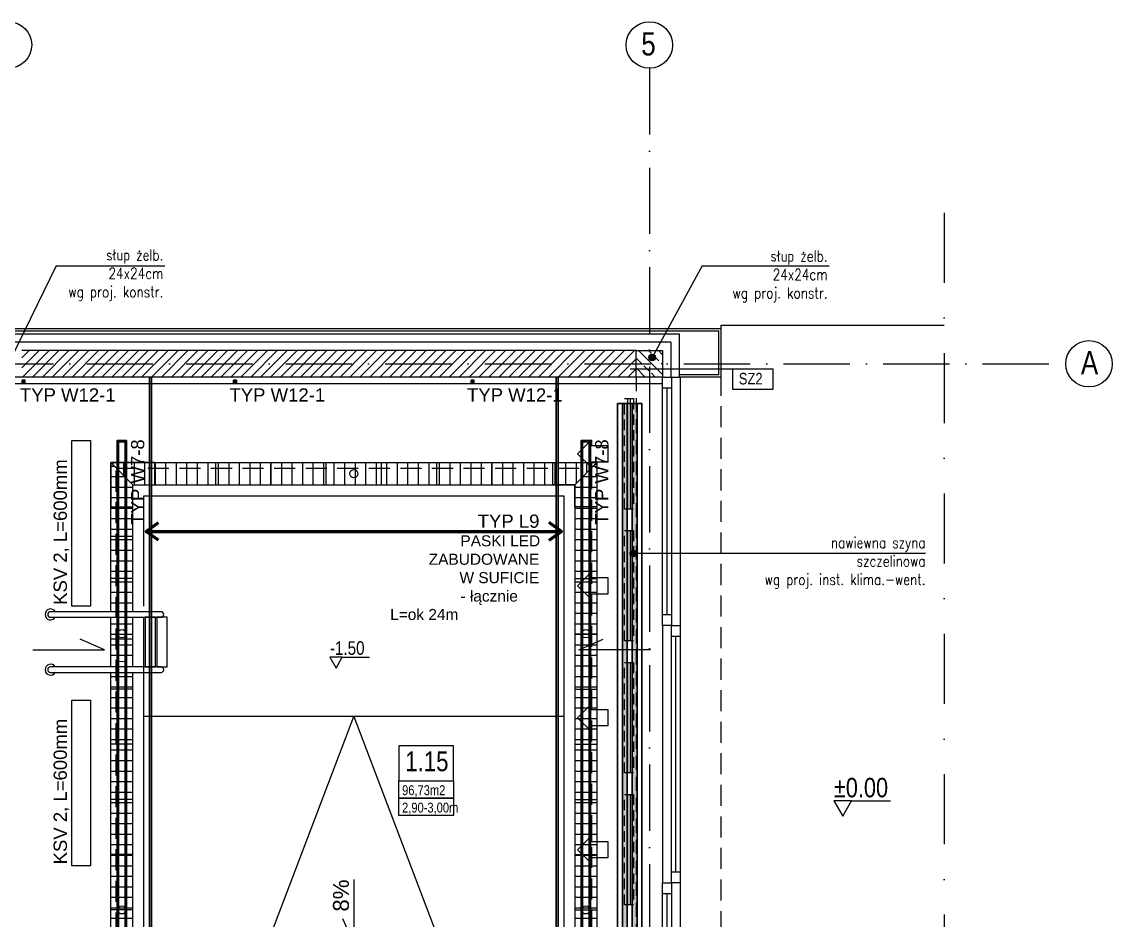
# Model space of a CAD drawing. Header units: millimetres. Extents: x 58205 to 122423, y 1055 to 94479.
# Drawn here: x 70697 to 71684, y 12409 to 13223 of the extents above; entities that cross this region are included whole.
import ezdxf
from ezdxf.enums import TextEntityAlignment as Align

# ---------------------------------------------------------------- set-up
doc = ezdxf.new("R2010")
doc.units = ezdxf.units.MM
for name, pattern in [('ACAD_ISO03W100', [30, 12, -18]), ('ACAD_ISO10W100', [18, 12, -3, 0, -3]), ('AUDIT_D_080509132939-0', [0]), ('DASHDOT', [25.4, 12.7, -6.35, 0, -6.35]), ('HIDDEN', [9.525, 6.35, -3.175])]:
    doc.linetypes.add(name, pattern=pattern)
doc.layers.add('$ oświetlenie $', color=30, linetype='Continuous', lineweight=30)
doc.layers.add('2DL_OBJ', color=64, linetype='Continuous', lineweight=30)
for name, color, linetype in [('+48_HACZE', 253, 'Continuous'), ('+48_KOTY', 3, 'Continuous'), ('+48_MEBLE', 251, 'Continuous'), ('+48_OPISY', 3, 'Continuous'), ('+48_OPISY T', 3, 'Continuous'), ('+48_OPISY_POM', 3, 'Continuous'), ('+48_OPISY_ŚCIAN', 3, 'Continuous'), ('+48_OSIE', 8, 'Continuous'), ('+48_PODCIĄG', 4, 'ACAD_ISO03W100'), ('+48_PRZEBICIA', 143, 'Continuous'), ('+48_SCIANY', 1, 'Continuous'), ('+48_STOLARKA OKNA', 3, 'Continuous'), ('+48_TYNKI', 252, 'Continuous'), ('+48_WENTYLACJA', 2, 'Continuous'), ('+48_WEŁNA', 252, 'Continuous'), ('+48_WIDOK', 5, 'Continuous'), ('+48_ŻELBET', 242, 'Continuous')]:
    doc.layers.add(name, color=color, linetype=linetype)
doc.layers.get('0').freeze()
doc.styles.add('CP_ATTR', font='ROMANS.SHX')
doc.styles.get("Standard").update_dxf_attribs({"font": 'ARIAL.TTF'})
doc.styles.add('WRP_ARIAL', font='ARIAL.TTF', dxfattribs={"width": 0.8})
doc.linetypes.add('BATTING', pattern='A,0.00254,-2.54,[134,ltypeshp.shx,S=2.54,R=0,X=-2.54,Y=0],-5.08,[134,ltypeshp.shx,S=2.54,R=180,X=2.54,Y=0],-2.54', length=10.16254)

# ---------------------------------------------------------------- blocks, each defined once
blk = doc.blocks.new('OZN_OSI')
at = {"layer": '+48_OSIE', "linetype": 'Continuous', "ltscale": 5}
blk.add_circle((0, -30), 30, dxfattribs=at)
at = {"layer": '+48_OSIE', "linetype": 'Continuous', "ltscale": 5, "style": 'WRP_ARIAL', "width": 0.8}
blk.add_attdef('NR', (-23.3, -43.5), '', height=30, dxfattribs=at)
blk = doc.blocks.new('OPISY_POM_METKA')
at = {"layer": '+48_OPISY_POM', "ltscale": 5}
for points in [[(0, -70), (109.7, -70), (109.7, 0), (0, 0)], [(109.7, -105), (0, -105), (0, -70), (109.7, -70)]]:
    blk.add_lwpolyline(points, close=True, dxfattribs=at)
at = {"layer": '+48_OPISY_POM'}
blk.add_lwpolyline([(109.7, -140), (0, -140), (0, -105), (109.7, -105)], close=True, dxfattribs=at)
at = {"layer": '+48_OPISY_POM', "ltscale": 5, "style": 'WRP_ARIAL', "width": 0.8}
for tag, p, height in [('NRPOM', (25.8, -50.8), 40), ('POW', (6.4, -99), 20)]:
    blk.add_attdef(tag, p, '', height=height, dxfattribs=at)
at = {"layer": '+48_OPISY_POM', "style": 'WRP_ARIAL', "width": 0.8}
blk.add_attdef('H', (6.4, -134), '', height=20, dxfattribs=at)
blk = doc.blocks.new('koty')
at = {"layer": '+48_KOTY', "color": 3, "ltscale": 5}
blk.add_line((70403.15, 11224.99), (70423.15, 11224.99), dxfattribs=at)
blk.add_lwpolyline([(70398.6, 11217.11), (70403.15, 11224.99), (70394.05, 11224.99)], close=True, dxfattribs=at)
at = {"layer": '+48_KOTY', "color": 3, "style": 'WRP_ARIAL', "width": 0.8}
blk.add_attdef('POZIOM', (70403.19, 11226.78), '', height=10, dxfattribs=at)
blk = doc.blocks.new('SCIANA')
at = {"layer": '+48_OPISY_ŚCIAN', "ltscale": 5}
blk.add_line((-25, 0), (25, 0), dxfattribs=at)
blk.add_lwpolyline([(-60, 0), (-25, 0), (-25, 17.5), (-60, 17.5)], close=True, dxfattribs=at)
at = {"layer": '+48_OPISY_ŚCIAN', "ltscale": 5, "style": 'WRP_ARIAL', "width": 0.8}
blk.add_attdef('TYP', (-53.56, 4.8), '', height=10, dxfattribs=at)
blk = doc.blocks.new('2DLAC020')
for p, q in [((-0.5, 0.3), (0.5, 0.3)), ((-0.5, 0.1), (0.5, 0.1)), ((-0.5, -0.1), (0.5, -0.1)), ((-0.5, -0.3), (0.5, -0.3))]:
    blk.add_line(p, q)
blk.add_lwpolyline([(-0.5, -0.5), (0.5, -0.5), (0.5, 0.5), (-0.5, 0.5)], close=True)
for points in [[(-0.5, 0.3), (0.5, 0.3), (-0.5, 0.1), (0.5, 0.1)], [(-0.5, -0.1), (0.5, -0.1), (-0.5, -0.3), (0.5, -0.3)]]:
    blk.add_solid(points)
at = {"linetype": 'ByBlock', "style": 'CP_ATTR', "flags": 9}
for tag, p in [('ORDER-NO', (-0.0919, -0.0187)), ('PRODUCER', (-0.09189, -0.01881)), ('GROUP', (-0.09188, -0.01841)), ('ARTICLE', (-0.09187, -0.0185)), ('PRODUCT-TYPE', (-0.09188, -0.01859)), ('NUMBER', (-0.09186, -0.01833)), ('NAME', (-0.09185, -0.01822)), ('TEMPERATURE', (-0.0916, -0.01823)), ('FLOW', (-0.09154, -0.01842)), ('CHARACTER', (-0.09152, -0.0185)), ('VOLTAGE', (-0.0914, -0.0188)), ('POWER', (-0.09138, -0.0187)), ('OTHER', (-0.09135, -0.01832)), ('DN', (-0.09122, -0.01859)), ('PN', (-0.09122, -0.01841))]:
    blk.add_attdef(tag, text='', height=0.00005, dxfattribs=at).set_placement(p, align=Align.MIDDLE_LEFT)

msp = doc.modelspace()

# ---------------------------------------------------------------- hatches: boundary and pattern name
at = {"layer": '+48_HACZE'}
h = msp.add_hatch(dxfattribs=at)
h.set_pattern_fill('ANSI31', color=256, scale=2, angle=180, style=0)
h.paths.add_polyline_path([(71253.484, 12925.217), (70697.484, 12925.217), (70697.484, 12901.217), (71253.484, 12901.217)])
at = {"layer": '+48_HACZE', "linetype": 'AUDIT_D_080509132939-0'}
h = msp.add_hatch(dxfattribs=at)
h.set_pattern_fill('ANSI33', color=256, scale=2, angle=90, style=0)
h.paths.add_polyline_path([(71253.484, 12925.217), (71277.484, 12925.217), (71277.484, 12901.217), (71253.484, 12901.217)])
at = {"layer": '+48_OPISY T'}
h = msp.add_hatch(color=256, dxfattribs=at)
edge = h.paths.add_edge_path()
edge.add_arc((71268.08, 12919.007), 3, 0, 360)
h = msp.add_hatch(color=256, dxfattribs=at)
edge = h.paths.add_edge_path()
edge.add_arc((71250.984, 12741.502), 3, 0, 360)
at = {"layer": '+48_WIDOK', "ltscale": 0.15}
for points in [[(70697.734, 12898.317), (70700.234, 12898.317), (70700.234, 12895.317), (70697.734, 12895.317)], [(70889.234, 12898.317), (70891.734, 12898.317), (70891.734, 12895.317), (70889.234, 12895.317)], [(71104.234, 12898.317), (71106.734, 12898.317), (71106.734, 12895.317), (71104.234, 12895.317)]]:
    msp.add_hatch(color=1, dxfattribs=at).paths.add_polyline_path(points)
at = {"layer": '+48_WIDOK'}
h = msp.add_hatch(dxfattribs=at)
h.set_pattern_fill('ANSI31', color=256, scale=3, angle=45, style=0)
h.paths.add_polyline_path([(70817.984, 12823.717), (70777.984, 12823.717), (70782.984, 12818.717), (70817.984, 12818.717)])
h.paths.add_polyline_path([(70817.984, 12818.717), (70782.984, 12818.717), (70797.984, 12803.717), (70817.984, 12803.717)])
h = msp.add_hatch(dxfattribs=at)
h.set_pattern_fill('ANSI31', color=256, scale=3, angle=135, style=0)
h.paths.add_polyline_path([(70782.984, 12818.717), (70777.984, 12823.717), (70777.984, 12783.717), (70782.984, 12783.717)])
h.paths.add_polyline_path([(70782.984, 12818.717), (70782.984, 12783.717), (70797.984, 12783.717), (70797.984, 12803.717)])
h = msp.add_hatch(dxfattribs=at)
h.set_pattern_fill('ANSI31', color=256, scale=3, angle=45, style=0)
h.paths.add_polyline_path([(70817.984, 12823.717), (71177.984, 12823.717), (71177.984, 12803.717), (70817.984, 12803.717)])
h = msp.add_hatch(dxfattribs=at)
h.set_pattern_fill('ANSI31', color=256, scale=3, angle=45, style=0)
h.paths.add_polyline_path([(71212.984, 12818.717), (71177.984, 12818.717), (71177.984, 12803.717), (71197.984, 12803.717)])
h.paths.add_polyline_path([(71217.984, 12823.717), (71177.984, 12823.717), (71177.984, 12818.717), (71212.984, 12818.717)])
h = msp.add_hatch(dxfattribs=at)
h.set_pattern_fill('ANSI31', color=256, scale=3, angle=135, style=0)
h.paths.add_polyline_path([(71212.984, 12818.717), (71197.984, 12803.717), (71197.984, 12783.717), (71212.984, 12783.717)])
h.paths.add_polyline_path([(71217.984, 12823.717), (71212.984, 12818.717), (71212.984, 12783.717), (71217.984, 12783.717)])
h = msp.add_hatch(dxfattribs=at)
h.set_pattern_fill('ANSI31', color=256, scale=3, angle=135, style=0)
h.paths.add_polyline_path([(70797.984, 12638.717), (70777.984, 12638.717), (70777.984, 11803.717), (70797.984, 11803.717)])
h.paths.add_polyline_path([(70784.884, 12688.717), (70791.084, 12688.717), (70791.084, 12683.717), (70784.884, 12683.717)])
h.paths.add_polyline_path([(70784.884, 12683.717), (70783.784, 12683.717), (70783.784, 12688.717), (70784.884, 12688.717)])
h.paths.add_polyline_path([(70783.784, 12683.717), (70782.984, 12683.717), (70782.984, 12688.717), (70783.784, 12688.717)])
h.paths.add_polyline_path([(70782.984, 12683.717), (70777.984, 12683.717), (70777.984, 12643.717), (70797.984, 12643.717), (70797.984, 12683.717), (70791.084, 12683.717), (70791.084, 12688.717), (70797.984, 12688.717), (70797.984, 12783.717), (70777.984, 12783.717), (70777.984, 12688.717), (70782.984, 12688.717)])
h = msp.add_hatch(dxfattribs=at)
h.set_pattern_fill('ANSI31', color=256, scale=3, angle=135, style=0)
h.paths.add_polyline_path([(71197.984, 11803.717), (71217.984, 11803.717), (71217.984, 12783.717), (71197.984, 12783.717)])

# ---------------------------------------------------------------- linework, layer by layer
at = {"layer": '$ oświetlenie $', "lineweight": 15, "ltscale": 0.15}
msp.add_line((70783.784, 12643.717), (70792.184, 12643.717), dxfattribs=at)
at = {"layer": '$ oświetlenie $', "ltscale": 0.15}
for points in [[(70812.984, 12901.217), (70814.984, 12901.217), (70814.984, 11688.217), (70812.984, 11688.217)], [(71180.984, 12901.217), (71182.984, 12901.217), (71182.984, 11688.217), (71180.984, 11688.217)], [(70697.734, 12898.317), (70700.234, 12898.317), (70700.234, 12895.317), (70697.734, 12895.317)], [(70889.234, 12898.317), (70891.734, 12898.317), (70891.734, 12895.317), (70889.234, 12895.317)], [(71104.234, 12898.317), (71106.734, 12898.317), (71106.734, 12895.317), (71104.234, 12895.317)], [(70783.784, 11743.717), (70783.784, 12843.717), (70792.184, 12843.717), (70792.184, 11743.717)], [(70784.884, 11744.817), (70784.884, 12842.617), (70791.084, 12842.617), (70791.084, 11744.817)], [(71203.784, 11743.717), (71203.784, 12843.717), (71212.184, 12843.717), (71212.184, 11743.717)], [(71204.884, 11744.817), (71204.884, 12842.617), (71211.084, 12842.617), (71211.084, 11744.817)]]:
    msp.add_lwpolyline(points, close=True, dxfattribs=at)
at = {"layer": '$ oświetlenie $', "color": 2, "lineweight": 60, "ltscale": 0.15}
for points in [[(70821.074, 12753.559), (70809.984, 12761.465), (70821.074, 12769.371)], [(70809.984, 12761.465), (71185.984, 12761.465)], [(71174.893, 12753.559), (71185.984, 12761.465), (71174.893, 12769.371)]]:
    msp.add_lwpolyline(points, dxfattribs=at)
at = {"layer": '+48_MEBLE'}
for p, q in [((71197.984, 12668.717), (71217.984, 12668.717)), ((71197.984, 12618.717), (71217.984, 12618.717)), ((70797.984, 12468.717), (70777.984, 12468.717)), ((71197.984, 12468.717), (71217.984, 12468.717))]:
    msp.add_line(p, q, dxfattribs=at)
for points in [[(71293.484, 12901.217), (71293.484, 12676.217)], [(71200.484, 12831.717), (71212.984, 12844.217), (71212.984, 12839.217), (71227.984, 12839.217), (71227.984, 12824.217), (71212.984, 12824.217), (71212.984, 12819.217), (71200.484, 12831.717)], [(71200.484, 12712.217), (71212.984, 12724.717), (71212.984, 12719.717), (71227.984, 12719.717), (71227.984, 12704.717), (71212.984, 12704.717), (71212.984, 12699.717), (71200.484, 12712.217)], [(70807.984, 12638.717), (70807.984, 12683.717)], [(71277.484, 12676.217), (71277.484, 12443.156)], [(71200.484, 12592.717), (71212.984, 12605.217), (71212.984, 12600.217), (71227.984, 12600.217), (71227.984, 12585.217), (71212.984, 12585.217), (71212.984, 12580.217), (71200.484, 12592.717)], [(71200.484, 12473.217), (71212.984, 12485.717), (71212.984, 12480.717), (71227.984, 12480.717), (71227.984, 12465.717), (71212.984, 12465.717), (71212.984, 12460.717), (71200.484, 12473.217)], [(71293.484, 12443.156), (71293.484, 12133.721)]]:
    msp.add_lwpolyline(points, dxfattribs=at)
at = {"layer": '+48_OPISY'}
for p, q in [((70728.724, 13001.788), (70688.08, 12919.007)), ((70728.724, 13001.788), (70826.952, 13001.788)), ((71313.246, 13001.788), (71268.08, 12919.007)), ((71313.246, 13001.788), (71428.109, 13001.788))]:
    msp.add_line(p, q, dxfattribs=at)
msp.add_lwpolyline([(71515.486, 12741.502), (71250.984, 12741.502)], dxfattribs=at)
at = {"layer": '+48_OPISY T'}
for centre in [(71268.08, 12919.007), (71250.984, 12741.502)]:
    msp.add_circle(centre, 3, dxfattribs=at)
at = {"layer": '+48_OPISY_ŚCIAN'}
msp.add_lwpolyline([(71288.135, 12908.495), (71248.135, 12908.495)], dxfattribs=at)
at = {"layer": '+48_OSIE', "linetype": 'ACAD_ISO10W100', "ltscale": 5}
for p, q in [((71265.484, 13180.923), (71265.484, 10363.161)), ((68053.193, 12913.217), (71642.384, 12913.217))]:
    msp.add_line(p, q, dxfattribs=at)
at = {"layer": '+48_PODCIĄG', "linetype": 'HIDDEN', "ltscale": 2}
msp.add_line((71253.484, 12901.217), (71253.484, 10741.217), dxfattribs=at)
at = {"layer": '+48_PRZEBICIA', "linetype": 'Continuous'}
for points in [[(71245.984, 12881.717), (71247.984, 12881.717), (71247.984, 12781.717), (71245.984, 12781.717)], [(71245.984, 12762.217), (71247.984, 12762.217), (71247.984, 12662.217), (71245.984, 12662.217)], [(71245.984, 12642.717), (71247.984, 12642.717), (71247.984, 12542.717), (71245.984, 12542.717)], [(71245.984, 12523.217), (71247.984, 12523.217), (71247.984, 12423.217), (71245.984, 12423.217)]]:
    msp.add_lwpolyline(points, close=True, dxfattribs=at)
at = {"layer": '+48_SCIANY'}
for p, q in [((71253.484, 12925.217), (70697.484, 12925.217)), ((71253.484, 12901.217), (70237.484, 12901.217))]:
    msp.add_line(p, q, dxfattribs=at)
at = {"layer": '+48_STOLARKA OKNA'}
for points in [[(71285.484, 12901.217), (71285.484, 12676.217), (71277.484, 12676.217), (71277.484, 12901.217)], [(71285.484, 12901.217), (71285.484, 12891.217), (71277.484, 12891.217), (71277.484, 12901.217)], [(71285.484, 12686.217), (71285.484, 12676.217), (71277.484, 12676.217), (71277.484, 12686.217)], [(71293.484, 12676.217), (71293.484, 12443.156), (71285.484, 12443.156), (71285.484, 12676.217)], [(71293.484, 12676.217), (71293.484, 12666.217), (71285.484, 12666.217), (71285.484, 12676.217)], [(71293.484, 12453.156), (71293.484, 12443.156), (71285.484, 12443.156), (71285.484, 12453.156)], [(71285.484, 12443.156), (71285.484, 12133.721), (71277.484, 12133.721), (71277.484, 12443.156)], [(71285.484, 12443.156), (71285.484, 12433.156), (71277.484, 12433.156), (71277.484, 12443.156)]]:
    msp.add_lwpolyline(points, close=True, dxfattribs=at)
for points in [[(71281.484, 12686.217), (71281.484, 12891.217)], [(71289.484, 12453.156), (71289.484, 12666.217)], [(71281.484, 12306.217), (71281.484, 12433.156)]]:
    msp.add_lwpolyline(points, dxfattribs=at)
at = {"layer": '+48_TYNKI', "ltscale": 0.15}
msp.add_line((70237.484, 12895.317), (71277.484, 12895.317), dxfattribs=at)
at = {"layer": '+48_WENTYLACJA', "color": 2}
for points in [[(70742.784, 12843.717), (70759.584, 12843.717), (70759.584, 12693.717), (70742.784, 12693.717)], [(70742.784, 12608.717), (70759.584, 12608.717), (70759.584, 12458.717), (70742.784, 12458.717)]]:
    msp.add_lwpolyline(points, close=True, dxfattribs=at)
at = {"layer": '+48_WEŁNA', "linetype": 'BATTING', "ltscale": 0.7}
for q in [(69864.484, 12932.717), (71284.984, 12901.217)]:
    msp.add_line((71284.984, 12932.717), q, dxfattribs=at)
at = {"layer": '+48_WIDOK', "linetype": 'DASHDOT', "ltscale": 5}
msp.add_line((71532.384, 13049.978), (71532.384, 10574.321), dxfattribs=at)
at = {"layer": '+48_WIDOK'}
for p, q in [((71330.484, 12948.217), (71532.384, 12948.217)), ((69862.484, 12945.217), (71330.484, 12945.217)), ((69864.484, 12940.217), (71292.484, 12940.217)), ((71292.484, 12940.217), (71292.484, 12901.217)), ((71330.484, 12901.217), (71292.484, 12901.217)), ((70797.984, 12803.717), (70777.984, 12823.717)), ((70872.984, 12803.717), (70872.984, 12823.717)), ((70922.984, 12803.717), (70922.984, 12823.717)), ((70972.984, 12803.717), (70972.984, 12823.717)), ((71022.984, 12803.717), (71022.984, 12823.717)), ((71072.984, 12803.717), (71072.984, 12823.717)), ((71122.984, 12803.717), (71122.984, 12823.717)), ((71197.984, 12803.717), (71217.984, 12823.717)), ((70797.984, 12718.717), (70777.984, 12718.717)), ((71197.984, 12718.717), (71217.984, 12718.717)), ((70797.984, 12663.717), (70777.984, 12663.717)), ((70797.984, 12618.717), (70777.984, 12618.717)), ((71187.984, 12593.717), (70807.984, 12593.717)), ((70797.984, 12568.717), (70777.984, 12568.717)), ((71197.984, 12568.717), (71217.984, 12568.717)), ((70797.984, 12518.717), (70777.984, 12518.717)), ((71197.984, 12518.717), (71217.984, 12518.717)), ((70797.984, 12418.717), (70777.984, 12418.717)), ((71197.984, 12418.717), (71217.984, 12418.717))]:
    msp.add_line(p, q, dxfattribs=at)
at = {"layer": '+48_WIDOK', "color": 2}
for p, q in [((69864.484, 12943.217), (71328.484, 12943.217)), ((71328.484, 12903.217), (71292.484, 12903.217))]:
    msp.add_line(p, q, dxfattribs=at)
at = {"layer": '+48_WIDOK'}
for points in [[(71330.484, 12901.217), (71330.484, 12948.217)], [(71285.484, 12901.217), (71292.484, 12901.217)], [(70777.984, 12688.717), (70777.984, 12823.717), (71217.984, 12823.717), (71217.984, 11763.717), (70777.984, 11763.717), (70777.984, 12633.717)], [(70777.984, 12783.717), (70797.984, 12783.717), (70797.984, 12803.717), (70817.984, 12803.717), (70817.984, 12823.717), (70777.984, 12823.717), (70777.984, 12783.717)], [(71217.984, 12783.717), (71197.984, 12783.717), (71197.984, 12803.717), (71177.984, 12803.717), (71177.984, 12823.717), (71217.984, 12823.717), (71217.984, 12783.717)], [(70797.984, 12688.717), (70797.984, 12803.717), (71197.984, 12803.717), (71197.984, 11783.717), (70797.984, 11783.717), (70797.984, 12633.717)], [(70807.984, 12693.717), (70807.984, 12793.717), (71187.984, 12793.717), (71187.984, 11793.717), (70807.984, 11793.717), (70807.984, 12638.717)], [(70777.984, 12638.717), (70777.984, 12683.717)], [(70797.984, 12638.717), (70797.984, 12683.717)], [(70707.561, 12654.119), (70772.455, 12654.119), (70750.362, 12663.945)], [(71266.59, 12654.119), (71201.697, 12654.119), (71223.789, 12663.945)], [(70807.984, 12093.717), (70997.984, 12593.717), (71187.984, 12093.717)], [(70997.984, 12446.18), (70997.984, 12388.487), (70988.157, 12410.579)]]:
    msp.add_lwpolyline(points, dxfattribs=at)
at = {"layer": '+48_WIDOK', "color": 2}
msp.add_lwpolyline([(71328.484, 12903.217), (71328.484, 12943.217)], dxfattribs=at)
at = {"layer": '+48_WIDOK', "linetype": 'HIDDEN', "ltscale": 3}
for points in [[(70812.984, 11688.217), (70812.984, 12901.217)], [(71182.984, 12901.217), (71182.984, 11688.217)], [(71330.484, 10741.217), (71330.484, 12901.217)]]:
    msp.add_lwpolyline(points, dxfattribs=at)
at = {"layer": '+48_WIDOK', "color": 1, "ltscale": 0.15}
for points in [[(70697.734, 12898.317), (70700.234, 12898.317), (70700.234, 12895.317), (70697.734, 12895.317)], [(70889.234, 12898.317), (70891.734, 12898.317), (70891.734, 12895.317), (70889.234, 12895.317)], [(71104.234, 12898.317), (71106.734, 12898.317), (71106.734, 12895.317), (71104.234, 12895.317)]]:
    msp.add_lwpolyline(points, close=True, dxfattribs=at)
at = {"layer": '+48_WIDOK', "color": 251, "linetype": 'HIDDEN', "ltscale": 1.5}
for points in [[(71242.984, 12881.717), (71250.984, 12881.717), (71250.984, 12781.717), (71242.984, 12781.717)], [(71242.984, 12762.217), (71250.984, 12762.217), (71250.984, 12662.217), (71242.984, 12662.217)], [(71242.984, 12642.717), (71250.984, 12642.717), (71250.984, 12542.717), (71242.984, 12542.717)], [(71242.984, 12523.217), (71250.984, 12523.217), (71250.984, 12423.217), (71242.984, 12423.217)]]:
    msp.add_lwpolyline(points, close=True, dxfattribs=at)
at = {"layer": '+48_WIDOK', "linetype": 'HIDDEN', "ltscale": 3}
msp.add_lwpolyline([(71212.984, 12818.717), (71212.984, 11768.717), (70782.984, 11768.717), (70782.984, 12818.717)], close=True, dxfattribs=at)
at = {"layer": '+48_WIDOK', "ltscale": 0.15}
msp.add_lwpolyline([(70777.984, 12757.136), (70797.984, 12757.136)], dxfattribs=at)
at = {"layer": '+48_WIDOK'}
for points in [[(70723.484, 12683.717), (70823.484, 12683.717, 1), (70823.484, 12688.717), (70723.484, 12688.717, 1)], [(70723.484, 12633.717), (70823.484, 12633.717, 1), (70823.484, 12638.717), (70723.484, 12638.717, 1)]]:
    msp.add_lwpolyline(points, format="xyb", close=True, dxfattribs=at)
for points in [[(70818.428, 12638.717), (70818.428, 12683.717), (70809.023, 12683.717), (70809.023, 12638.717)], [(70819.681, 12683.717), (70819.681, 12638.717), (70829.086, 12638.717), (70829.086, 12683.717)]]:
    msp.add_lwpolyline(points, close=True, dxfattribs=at)
for centre in [(70997.984, 12813.717), (70787.984, 12668.717), (71207.984, 12668.717), (70787.984, 12418.717), (71207.984, 12418.717)]:
    msp.add_circle(centre, 3.75, dxfattribs=at)
for centre in [(70723.484, 12686.217), (70723.484, 12636.217)]:
    msp.add_arc(centre, 4.974, 30.172668, 329.827332, dxfattribs=at)
at = {"layer": '+48_ŻELBET', "linetype": 'AUDIT_D_080509132939-0'}
msp.add_lwpolyline([(71253.484, 12925.217), (71277.484, 12925.217), (71277.484, 12901.217), (71253.484, 12901.217)], close=True, dxfattribs=at)

# ---------------------------------------------------------------- block references
at = {"layer": '+48_KOTY'}
ref = msp.add_blockref('koty', (-15749.185, -1181.745), dxfattribs=dict(at, xscale=1.231999999701657, yscale=1.231999999697109, zscale=1.231999999697182))
ref.add_attrib('POZIOM', '-1.50', (70976.309, 12649.65), dxfattribs={"color": 3, "height": 12.32, "style": 'WRP_ARIAL', "width": 0.8})
ref = msp.add_blockref('koty', (-52461.092, -7238.504), dxfattribs=dict(at, xscale=1.759999999572756, yscale=1.759999999567299, zscale=1.759999999567403))
ref.add_attrib('POZIOM', '±0.00', (71432.471, 12520.633), dxfattribs={"color": 3, "height": 17.6, "style": 'WRP_ARIAL', "width": 0.8})
at = {"layer": '+48_OPISY_POM'}
ref = msp.add_blockref('OPISY_POM_METKA', (71038.81, 12567.107), dxfattribs=dict(at, xscale=0.4500000000043656, yscale=0.4499999999989086, zscale=0.4499999999992042))
ref.add_attrib('H', '2,90-3,00m', (71041.669, 12506.818), dxfattribs={"height": 9, "style": 'WRP_ARIAL', "width": 0.8})
ref.add_attrib('NRPOM', '1.15', (71044.522, 12544.247), dxfattribs={"ltscale": 5, "height": 18, "style": 'WRP_ARIAL', "width": 0.8})
ref.add_attrib('POW', '96,73m2', (71041.669, 12522.568), dxfattribs={"ltscale": 5, "height": 9, "style": 'WRP_ARIAL', "width": 0.8})
at = {"layer": '+48_OPISY_ŚCIAN'}
ref = msp.add_blockref('SCIANA', (71314.385, 12908.495), dxfattribs=dict(at, xscale=1.049999999999272, yscale=1.050000000000182, zscale=1.05, rotation=180))
ref.add_attrib('TYP', 'SZ2', (71346.408, 12894.515), dxfattribs={"ltscale": 5, "height": 10.5, "style": 'WRP_ARIAL', "width": 0.8})
at = {"layer": '+48_OSIE'}
ref = msp.add_blockref('OZN_OSI', (70685.484, 13222.929), dxfattribs=dict(at, xscale=0.7000000000007276, yscale=0.6999999999998181, zscale=0.7))
ref.add_attrib('NR', '4', (70678.155, 13192.45), dxfattribs={"linetype": 'Continuous', "ltscale": 5, "height": 21, "style": 'WRP_ARIAL', "width": 0.8})
ref = msp.add_blockref('OZN_OSI', (71265.485, 13222.908), dxfattribs=dict(at, xscale=0.7000000000007276, yscale=0.6999999999998181, zscale=0.7))
ref.add_attrib('NR', '5', (71258.156, 13192.429), dxfattribs={"linetype": 'Continuous', "ltscale": 5, "height": 21, "style": 'WRP_ARIAL', "width": 0.8})
ref = msp.add_blockref('OZN_OSI', (71663.384, 12934.217), dxfattribs=dict(at, xscale=0.7000000000007276, yscale=0.6999999999998181, zscale=0.7))
ref.add_attrib('NR', 'A', (71656.055, 12903.738), dxfattribs={"linetype": 'Continuous', "ltscale": 5, "height": 21, "style": 'WRP_ARIAL', "width": 0.8})
at = {"layer": '2DL_OBJ', "ltscale": 0.15, "xscale": 1170, "yscale": 22, "zscale": 30, "rotation": 270}
msp.add_blockref('2DLAC020', (71247.734, 12292.142), dxfattribs=at)

# ---------------------------------------------------------------- texts
at = {"layer": '$ oświetlenie $', "ltscale": 0.15, "char_height": 12, "attachment_point": 1}
for s, insert, width in [('TYP W12-1', (70695.749, 12890.989), 397.19916), ('TYP W12-1', (70885.424, 12890.989), 397.19916), ('TYP W12-1', (71100.424, 12890.989), 397.19916), ('{\\W8.88242; }TYP L9', (71068.734, 12776.729), 96.14816)]:
    msp.add_mtext(s, dxfattribs=dict(at, insert=insert, width=width))
at = {"layer": '$ oświetlenie $', "ltscale": 0.15, "char_height": 12, "width": 127.64115, "attachment_point": 1, "rotation": 90}
for insert in [(70796.35, 12716.076), (71216.35, 12716.076)]:
    msp.add_mtext('{\\W5.5242;  }TYP W7-8', dxfattribs=dict(at, insert=insert))
at = {"layer": '$ oświetlenie $', "color": 2, "lineweight": 60, "ltscale": 0.15, "insert": (71030.886, 12757.895), "char_height": 10, "width": 133.99581, "attachment_point": 1}
msp.add_mtext('{\\W8.194;  }PASKI LED \\P{\\W8.99259; }ZABUDOWANE \\P{\\W8.0824;  }W SUFICIE \\P{\\W8.194;  }- łącznie L=ok 24m\\P{\\W8.99258; }\\P{\\W8.0825;  }\\P{\\W8.6308;    }', dxfattribs=at)
at = {"layer": '+48_OPISY', "char_height": 10, "width": 267.38166, "attachment_point": 3, "style": 'WRP_ARIAL'}
for s, insert in [('{\\Fromans|c238;słup żelb. \\P24x24cm \\Pwg proj. konstr.}', (70825.639, 13016.773)), ('{\\Fromans|c238;słup żelb. \\P24x24cm \\Pwg proj. konstr.}', (71426.796, 13015.756)), ('{\\Fromans|c238;nawiewna szyna\\Pszczelinowa\\Pwg proj. inst. klima.-went. }', (71515.486, 12756.255))]:
    msp.add_mtext(s, dxfattribs=dict(at, insert=insert))
at = {"layer": '+48_WENTYLACJA', "color": 2, "char_height": 12, "width": 141.99646, "attachment_point": 1, "rotation": 90}
for insert in [(70726.265, 12694.908), (70726.265, 12459.908)]:
    msp.add_mtext('KSV 2, L=600mm', dxfattribs=dict(at, insert=insert))
at = {"layer": '+48_WIDOK', "insert": (70979.14, 12446.18), "char_height": 14.4, "width": 28929.93981, "attachment_point": 3, "rotation": 90}
msp.add_mtext('8%', dxfattribs=at)

doc.saveas('drawing.dxf')
